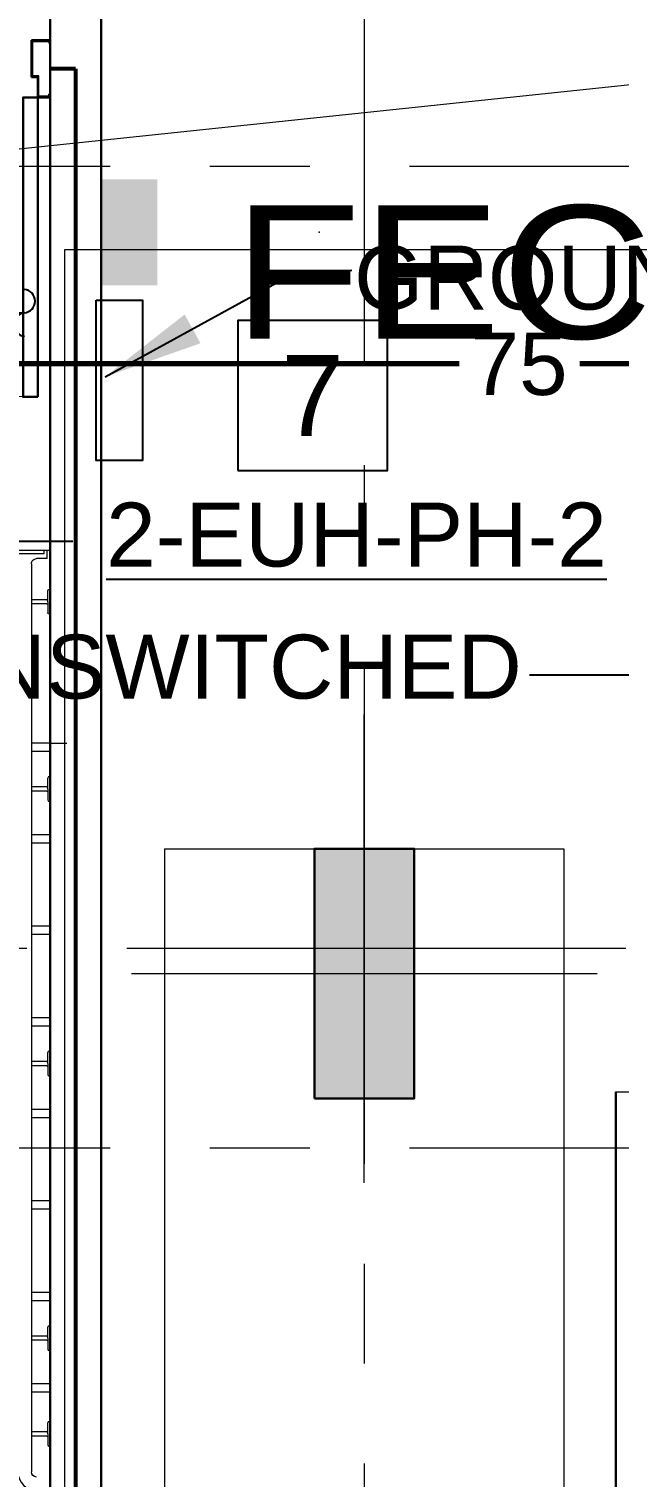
# Model space of a CAD drawing. Header units: inches. Extents: x -35176 to 0, y -3216 to 2257.
# Drawn here: x -22010.3 to -21939.4, y 863.6 to 1037.6 of the extents above; entities that cross this region are included whole.
import ezdxf
from ezdxf import colors
from ezdxf.entities.mleader import LeaderData, LeaderLine
from ezdxf.enums import TextEntityAlignment as Align
from ezdxf.math import Vec2, Vec3

# ---------------------------------------------------------------- set-up
doc = ezdxf.new("R2010")
doc.units = ezdxf.units.IN
doc.header["$LTSCALE"] = 48
doc.header["$MEASUREMENT"] = 0
doc.linetypes.add('A114$0$CENTER', pattern=[2, 1.25, -0.25, 0.25, -0.25])
doc.linetypes.add('HIDDEN', pattern=[0.375, 0.25, -0.125])
for name, color, linetype in [('A114$0$A-ANNO-PATT-13-14', 8, 'Continuous'), ('A114$0$A-ANNO-TEXT', 8, 'Continuous'), ('A114$0$A-AREA-IDEN', 8, 'Continuous'), ('A114$0$A-COLS-COLS13-14', 8, 'Continuous'), ('A114$0$A-DOOR', 8, 'Continuous'), ('A114$0$A-DOOR-FRAM', 8, 'Continuous'), ('A114$0$A-EQPM-FEC', 8, 'Continuous'), ('A114$0$A-FLOR-HRAL', 8, 'Continuous'), ('A114$0$A-FLOR-SLAB', 8, 'Continuous'), ('A114$0$A-FLOR-STRS', 8, 'Continuous'), ('A114$0$A-GRID-COLS', 8, 'Continuous'), ('A114$0$A-GRID-GRDP0-15', 8, 'Continuous'), ('A114$0$A-WALL-FIRE', 8, 'Continuous'), ('A114$0$A-WALL-FULL-EXTR', 8, 'Continuous'), ('A114$0$A-WALL-FULL-INTR', 8, 'Continuous'), ('A114$0$Level 20', 8, 'Continuous'), ('A114$0$S-STRUCT-ABOVE', 8, 'Continuous'), ('E-Anno-Keyn', 72, 'Continuous'), ('E-FIRE', 234, 'Continuous'), ('E-Powr-Devc', 233, 'Continuous'), ('E-TEXT', 6, 'Continuous'), ('E-TEXT @ 96', 6, 'Continuous'), ('G-Anno', 6, 'Continuous'), ('M-HVAC-text', 6, 'Continuous'), ('XREF', 7, 'Continuous')]:
    doc.layers.add(name, color=color, linetype=linetype)
doc.layers.add('E-Fire-Covr', color=240, linetype='Continuous', lineweight=70, plot=False)
doc.styles.add('A114$0$Arial', font='arial.ttf', dxfattribs={"height": 0.07683851047904193})
doc.styles.add('M08', font='arial.ttf', dxfattribs={"height": 7.68})
doc.styles.add('MAMEP ANNO', font='arial.ttf', dxfattribs={"height": 0.1015625})
doc.styles.get("Standard").update_dxf_attribs({"font": 'simplex.shx'})
doc.dimstyles.new('STANDARD$7', dxfattribs={"dimtxt": 0.18, "dimasz": 0.125, "dimexe": 0.18, "dimexo": 0.06, "dimgap": 0.09, "dimtad": 0, "dimtih": 1, "dimtoh": 1, "dimdec": 4, "dimzin": 0, "dimdsep": 46, "dimtxsty": 'Standard', "dimcen": 0.09, "dimadec": 0, "dimazin": 0, "dimtfac": 1, "dimtdec": 4, "dimtofl": 0, "dimtmove": 0, "dimatfit": 3, "dimfxl": 1, "dimtolj": 1, "dimtzin": 0, "dimarcsym": 0})

# ---------------------------------------------------------------- blocks, each defined once
blk = doc.blocks.new('A114')
at = {"layer": 'A114$0$A-ANNO-PATT-13-14', "lineweight": 30}
blk.add_solid([(-21976.01112089978, 909.1074164492527), (-21964.01113886245, 909.1074164492527), (-21976.01112089978, 939.1074164492527), (-21964.01113886245, 939.1074164492527)], dxfattribs=at)
at = {"layer": 'A114$0$A-AREA-IDEN', "lineweight": 0, "flags": 128}
blk.add_lwpolyline([(-21891.71311471519, 1032.711640868775), (-21920.87554488549, 1032.711640868775), (-22078.21611211893, 1016.191365152044)], dxfattribs=at)
at = {"layer": 'A114$0$A-COLS-COLS13-14', "lineweight": 0}
for p, q in [((-21970.01243008369, 898.9703669230511), (-21970.01243008369, 955.2444659754544)), ((-21998.01243008369, 924.1097054296403), (-21942.01243008369, 924.1097054296403))]:
    blk.add_line(p, q, dxfattribs=at)
at = {"layer": 'A114$0$A-COLS-COLS13-14', "lineweight": 30}
blk.add_3dface([(-21976.01372130493, 909.1074164492527), (-21964.01113886245, 909.1074164492527), (-21964.01113886245, 939.1119944100295), (-21976.01372130493, 939.1119944100295)], dxfattribs=at)
at = {"layer": 'A114$0$A-DOOR', "lineweight": 0}
blk.add_arc((-22009.27421915032, 1029.419844512981), 35.99999999999905, 180, 270, dxfattribs=at)
at = {"layer": 'A114$0$A-DOOR', "lineweight": 30}
blk.add_3dface([(-22009.27421917229, 993.4198445097475), (-22011.02421917229, 993.4198445097475), (-22011.02421917229, 1029.419844509747), (-22009.27421917229, 1029.419844509747)], dxfattribs=at)
at = {"layer": 'A114$0$A-DOOR-FRAM', "lineweight": 30}
for p, q in [((-22010.02509839675, 1036.294665030684), (-22007.77362201879, 1036.294665030684)), ((-22010.02509839675, 1031.841909533278), (-22010.02509839675, 1036.294665030684)), ((-22007.77362201879, 1036.294665030684), (-22007.77362201879, 1035.919665030684)), ((-22009.27460627076, 1031.841909533278), (-22010.02509839675, 1031.841909533278)), ((-22009.27460627076, 1029.41966543879), (-22009.27460627076, 1031.841909533278)), ((-22007.77362201879, 1029.41966543879), (-22009.27460627076, 1029.41966543879)), ((-22007.77362201879, 1029.41966543879), (-22007.77362201879, 1029.79466543879))]:
    blk.add_line(p, q, dxfattribs=at)
at = {"layer": 'A114$0$A-DOOR-FRAM', "lineweight": 13}
for p, q in [((-22009.87499997155, 1031.992007958475), (-22009.87499997155, 1036.144566605488)), ((-22009.87499997155, 1036.144566605488), (-22007.92372044399, 1036.144566605488)), ((-22007.92372044399, 1036.144566605488), (-22007.92372044399, 1035.919665030684)), ((-22007.92372044399, 1035.919665030684), (-22007.77362201879, 1035.919665030684)), ((-22009.12450784556, 1031.992007958475), (-22009.87499997155, 1031.992007958475)), ((-22009.12450784556, 1029.569763863987), (-22009.12450784556, 1031.992007958475)), ((-22007.92372044399, 1029.569763863987), (-22009.12450784556, 1029.569763863987)), ((-22007.77362201879, 1029.79466543879), (-22007.92372044399, 1029.79466543879)), ((-22007.92372044399, 1029.569763863987), (-22007.92372044399, 1029.79466543879))]:
    blk.add_line(p, q, dxfattribs=at)
at = {"layer": 'A114$0$A-EQPM-FEC', "lineweight": 13, "extrusion": (0, 0, -1)}
blk.add_solid([(22001.64862201909, 1006.835665739482, -352.9729221897368), (22001.64862201909, 1019.585665739482, -352.9729221897368), (21994.89862201909, 1006.835665739482, -352.9729221897368), (21994.89862201909, 1019.585665739482, -352.9729221897368)], dxfattribs=at)
at = {"layer": 'A114$0$A-FLOR-HRAL', "lineweight": 13}
for p, q in [((-22008.14848220138, 973.9823328427821), (-22008.14848353719, 974.982173589416)), ((-22010.02504941193, 973.3573329471208), (-22010.02328626072, 864.2314385270129)), ((-22008.14848220138, 973.9823328427821), (-22009.39864050132, 973.9823329247217))]:
    blk.add_line(p, q, dxfattribs=at)
at = {"layer": 'A114$0$A-FLOR-HRAL', "lineweight": 0}
for p, q in [((-22008.05574719029, 968.8006198086471), (-22008.05574719029, 970.1107244360701)), ((-22007.81219200262, 970.2982244360701), (-22007.86824719029, 970.2982244360701)), ((-22007.81219200262, 967.2914407060886), (-22007.81219200262, 970.2982244360701)), ((-22008.18074719029, 969.0506198086471), (-22010.02438423944, 969.0506198086471)), ((-22008.18074719029, 968.5506198086471), (-22010.02438023677, 968.5506198086471)), ((-22008.05574719029, 968.8006198086471), (-22008.05574719029, 967.4789407060886)), ((-22007.81219200262, 967.2914407060886), (-22007.86824719029, 967.2914407060886)), ((-22008.05574719029, 946.2891222793002), (-22008.05574719029, 947.6108013818587)), ((-22007.81219200262, 947.7983013818587), (-22007.86824719029, 947.7983013818587)), ((-22007.81219200262, 947.7983013818587), (-22007.81219200262, 944.7915176518771)), ((-22008.18074719029, 946.0391222793002), (-22010.02438423944, 946.0391222793002)), ((-22008.18074719029, 946.5391222793002), (-22010.02438023677, 946.5391222793002)), ((-22008.05574719029, 946.2891222793002), (-22008.05574719029, 944.9790176518771)), ((-22007.81219200262, 944.7915176518771), (-22007.86824719029, 944.7915176518771)), ((-22008.0557460939, 913.289347486226), (-22008.0557460939, 914.6110265887845)), ((-22007.81219090622, 914.7985265887845), (-22007.8682460939, 914.7985265887845)), ((-22007.81219090622, 914.7985265887845), (-22007.81219090622, 911.791742858803)), ((-22008.1807460939, 913.039347486226), (-22010.02438314305, 913.039347486226)), ((-22008.1807460939, 913.539347486226), (-22010.02437914037, 913.539347486226)), ((-22008.0557460939, 913.289347486226), (-22008.0557460939, 911.979242858803)), ((-22007.81219090622, 911.791742858803), (-22007.8682460939, 911.791742858803)), ((-22008.05574719029, 880.2888861415821), (-22008.05574719029, 881.6105652441406)), ((-22007.81219200262, 881.7980652441406), (-22007.86824719029, 881.7980652441406)), ((-22007.81219200262, 881.7980652441406), (-22007.81219200262, 878.7912815141591)), ((-22008.18074719029, 880.0388861415821), (-22010.02438423944, 880.0388861415821)), ((-22008.18074719029, 880.5388861415821), (-22010.02438023677, 880.5388861415821)), ((-22008.05574719029, 880.2888861415821), (-22008.05574719029, 878.9787815141591)), ((-22007.81219200262, 878.7912815141591), (-22007.86824719029, 878.7912815141591)), ((-22007.81219200262, 870.297330272542), (-22007.86824719029, 870.297330272542)), ((-22007.81219200262, 870.297330272542), (-22007.81219200262, 867.2905465425605)), ((-22008.18074719029, 868.5381511699835), (-22010.02438423944, 868.5381511699835)), ((-22008.18074719029, 869.0381511699835), (-22010.02438023677, 869.0381511699835)), ((-22008.05574719029, 868.7881511699835), (-22008.05574719029, 870.109830272542)), ((-22008.05574719029, 868.7881511699835), (-22008.05574719029, 867.4780465425605)), ((-22007.81219200262, 867.2905465425605), (-22007.86824719029, 867.2905465425605))]:
    blk.add_line(p, q, dxfattribs=at)
at = {"layer": 'A114$0$A-FLOR-HRAL', "lineweight": 13, "extrusion": (0, 0, -1)}
for centre, radius, start, end in [((22009.39864052113, 973.3573329334007), 0.62499999999998, 3.344548339115382e-06, 90.0000040263827), ((22009.39828626332, 864.2314385215129), 0.6249999999999996, 270.0000034419011, 3.309654261094995e-06)]:
    blk.add_arc(centre, radius, start, end, dxfattribs=at)
at = {"layer": 'A114$0$A-FLOR-HRAL', "lineweight": 0, "extrusion": (0, 0, -1)}
for centre, radius, start, end in [((22007.86824718761, 970.1107244351616), 0.1875, 0, 90), ((22008.1807471946, 968.42561980774), 0.1250000000000005, 90, 180), ((22007.86824718761, 967.4789407051796), 0.1875000000000004, 270, 0), ((22008.1807471946, 945.9141222802072), 0.1250000000000005, 90, 180), ((22008.1807460982, 912.914347487133), 0.1250000000000005, 90, 180), ((22008.1807471946, 879.9138861424891), 0.1250000000000005, 90, 180), ((22008.1807471946, 868.4131511708905), 0.1250000000000005, 90, 180)]:
    blk.add_arc(centre, radius, start, end, dxfattribs=at)
at = {"layer": 'A114$0$A-FLOR-HRAL', "lineweight": 0}
for centre, radius, start, end in [((-22008.1807471946, 969.17561980774), 0.1250000000000005, 270, 0), ((-22007.86824718761, 947.6108013827675), 0.1875000000000004, 90, 180), ((-22008.1807471946, 946.6641222802072), 0.1250000000000005, 270, 0), ((-22007.86824718761, 944.9790176527856), 0.1875, 180, 270), ((-22007.86824609121, 914.6110265896933), 0.1875000000000004, 90, 180), ((-22008.1807460982, 913.664347487133), 0.1250000000000005, 270, 0), ((-22007.86824609121, 911.9792428597115), 0.1875, 180, 270), ((-22008.1807471946, 880.6638861424891), 0.1250000000000005, 270, 0), ((-22007.86824718761, 881.6105652450494), 0.1875000000000004, 90, 180), ((-22007.86824718761, 878.9787815150676), 0.1875, 180, 270), ((-22007.86824718761, 870.1098302734508), 0.1875000000000004, 90, 180), ((-22008.1807471946, 869.1631511708905), 0.1250000000000005, 270, 0), ((-22007.86824718761, 867.478046543469), 0.1875, 180, 270)]:
    blk.add_arc(centre, radius, start, end, dxfattribs=at)
at = {"layer": 'A114$0$A-FLOR-HRAL', "lineweight": 13}
blk.add_arc((-22009.39828626181, 864.2314385064944), 2.25, 179.9999966901144, 269.9999963285548, dxfattribs=at)
at = {"layer": 'A114$0$A-FLOR-SLAB', "lineweight": 0}
blk.add_line((-22007.77353073867, 951.7949868095808), (-22005.77368051644, 951.7949868095808), dxfattribs=at)
at = {"layer": 'A114$0$A-FLOR-STRS', "lineweight": 0}
for p, q in [((-22007.75327352911, 974.982173589416), (-22078.96115839109, 974.982173589416)), ((-22007.77375865126, 950.7949873802983), (-22010.02365270757, 950.7949873352428)), ((-22007.773758441, 939.7948328052512), (-22010.0236524973, 939.7948327601921)), ((-22007.77375821571, 928.7946782752597), (-22010.02365227203, 928.7946782302006)), ((-22007.77375799042, 917.7945236851906), (-22010.02365204674, 917.794523640135)), ((-22007.77375733959, 906.7943690951214), (-22010.02365139591, 906.7943690500659)), ((-22007.77375733959, 895.7943690951214), (-22010.02365139591, 895.7943690500659)), ((-22007.77375733959, 884.7943690951214), (-22010.02365139591, 884.7943690500659)), ((-22007.77338483009, 873.7940883635841), (-22010.0232788864, 873.7940883185249))]:
    blk.add_line(p, q, dxfattribs=at)
at = {"layer": 'A114$0$A-FLOR-STRS', "lineweight": 13}
for p, q in [((-22007.77353073867, 951.7949868095808), (-22010.02365188153, 951.7949869447509)), ((-22007.77354575762, 940.7948322195117), (-22010.02365254236, 940.7948323546817)), ((-22007.77356077656, 929.794677644461), (-22010.02365315815, 929.7946778246902)), ((-22007.77357579553, 918.7945230844325), (-22010.02365380396, 918.7945232196026)), ((-22007.77359212108, 907.7943685244039), (-22010.02365574136, 907.794368659574)), ((-22007.77360647923, 907.7942139793903), (-22010.02365572639, 907.7942141145604)), ((-22007.77359212108, 896.7943685244039), (-22010.02365574136, 896.794368659574)), ((-22007.77360647923, 896.7942139793903), (-22010.02365572639, 896.7942141145604)), ((-22007.77359212108, 885.7943685244039), (-22010.02365574136, 885.794368659574)), ((-22007.77360647923, 885.7942139793903), (-22010.02365572639, 885.7942141145604)), ((-22007.77327881131, 874.7940929443638), (-22010.02328489399, 874.7940930795339))]:
    blk.add_line(p, q, dxfattribs=at)
at = {"layer": 'A114$0$A-GRID-COLS', "lineweight": 0}
blk.add_line((-21985.43514041396, 924.1097054296423), (-21955.30587083777, 924.1097054296423), dxfattribs=at)
at = {"layer": 'A114$0$A-GRID-GRDP0-15', "linetype": 'A114$0$CENTER', "lineweight": 0}
for p, q in [((-21970.01358744508, 2113.236184367351), (-21970.01358744508, 382.2089955368488)), ((-23884.56308005413, 1021.16966543879), (-20452.75765742801, 1021.16966543879)), ((-24110.5720660874, 927.1574136608536), (-20437.53836367614, 927.1574136608536)), ((-23884.56308005413, 903.1574136608535), (-20364.93221050551, 903.1574136608535))]:
    blk.add_line(p, q, dxfattribs=at)
at = {"layer": 'A114$0$A-WALL-FIRE', "lineweight": 53}
for q in [(-22007.77362201868, 1032.851994797804), (-22004.71112201868, 829.0337268862842)]:
    blk.add_line((-22004.71112201868, 1032.851994797804), q, dxfattribs=at)
at = {"layer": 'A114$0$A-WALL-FULL-EXTR', "lineweight": 13}
blk.add_line((-21939.76102063117, 909.9128006773103), (-21834.27362201433, 909.9128006773103), dxfattribs=at)
at = {"layer": 'A114$0$A-WALL-FULL-INTR', "lineweight": 30}
for p, q in [((-22007.77362201851, 1045.491423024994), (-22007.77362202237, 830.7940883848082)), ((-22001.64862201851, 1045.491424606833), (-22001.64862202236, 830.8475313779766)), ((-21939.76080630547, 774.4103122660948), (-21939.76102063117, 909.9128006773103))]:
    blk.add_line(p, q, dxfattribs=at)
at = {"layer": 'A114$0$A-WALL-FULL-INTR', "lineweight": 0}
blk.add_point((-21975.41846191644, 1013.219808533322), dxfattribs=at)
at = {"layer": 'A114$0$Level 20', "lineweight": 0}
blk.add_3dface([(-22008.5032728009, 974.9821766472121), (-22015.0032728009, 974.9821766472121), (-22015.0032728009, 974.6071766472121), (-22008.5032728009, 974.6071766472121)], dxfattribs=at)
at = {"layer": 'A114$0$S-STRUCT-ABOVE', "lineweight": 13}
for p, q in [((-21994.01358744508, 939.1074164492524), (-21994.01358744508, 457.1649308843549)), ((-21994.01358744507, 939.1074164492524), (-21946.01358744507, 939.1074164492526)), ((-21946.01358744508, 939.1074164492526), (-21946.01358744508, 437.1298825520042))]:
    blk.add_line(p, q, dxfattribs=at)
at = {"layer": 'A114$0$S-STRUCT-ABOVE', "lineweight": 13, "flags": 128}
blk.add_lwpolyline([(-21994.01358744508, 843.1574136608534), (-22006.01358744508, 843.1574136608534), (-22006.01358744508, 1011.157413660853), (-21934.01358744508, 1011.157413660853), (-21934.01358744508, 843.1574136608534), (-21946.01358744508, 843.1574136608534)], dxfattribs=at)
at = {"layer": 'A114$0$A-ANNO-TEXT', "lineweight": 13, "style": 'A114$0$Arial', "width": 1.128125138794924}
blk.add_text('FEC', height=15.99999803149606, dxfattribs=at).set_placement((-21985.78800616066, 1016.427036209972, 0.2065939808426474), align=Align.TOP_LEFT)
blk = doc.blocks.new('A$C14B17B09')
at = {"layer": 'E-FIRE'}
blk.add_line((0.2607396914150915, 0.1221527475523452), (0.2607396914150915, 0.186459281754292), dxfattribs=at)
at = {"layer": 'E-FIRE', "linetype": 'HIDDEN'}
for p, q in [((0.1996095235058561, 0.06113016240600899), (0.02714534712914407, 0.06113016240600899)), ((0.3217622765614276, 0.06102257964311164), (0.5025553881744305, 0.06102257964311164))]:
    blk.add_line(p, q, dxfattribs=at)
at = {"layer": 'E-FIRE'}
blk.add_lwpolyline([(0.1996095235058561, 0.06113016240600899), (0.2606321086521923, -5.503228095449231e-09), (0.3217622765614276, 0.06102257964311164), (0.2607396914150915, 0.1221527475523452)], close=True, dxfattribs=at)
blk.add_circle((0.2607396914150915, 0.247990565295293), 0.06153128354100018, dxfattribs=at)
for centre, start, end in [((0.02423982375101907, 0.0910402366548908), 275.5484156409264, 84.45158435907376), ((0.4996498647963055, 0.0909326538919899), 275.5484156409264, 84.45158435907376), ((0.03005087050726907, 0.03122008815712718), 95.54841564092624, 264.4515843590738), ((0.5054609115525555, 0.03111250539422983), 95.54841564092624, 264.4515843590738)]:
    blk.add_arc(centre, 0.03005086700370572, start, end, dxfattribs=at)
blk = doc.blocks.new('*U283')
at = {"layer": 'E-Fire-Covr'}
blk.add_lwpolyline([(-7.213754334526755, 540.0000000000061), (-270.0000000000031, 540.0000000000061), (-270.0000000000031, 0), (270.0000000000031, 0), (270.0000000000031, 540.0000000000061), (7.289997370793913, 540.0000000000061)], dxfattribs=at)
at = {"layer": 'E-Fire-Covr', "style": 'MAMEP ANNO'}
blk.add_text('75', height=7.5, dxfattribs=at).set_placement((0, 540.0000000000061), align=Align.MIDDLE_CENTER)
blk = doc.blocks.new('Symbol-KeyNote-Anno')
at = {"color": 0, "linetype": 'Continuous'}
blk.add_lwpolyline([(-0.09375, -0.09375), (0.09375, -0.09375), (0.09375, 0.09375), (-0.09375, 0.09375)], close=True, dxfattribs=at)
at = {"color": 0, "linetype": 'ByBlock', "style": 'MAMEP ANNO'}
blk.add_attdef('ID', text='', height=0.1015625, dxfattribs=at).set_placement((1.70422039920408e-17, -1.373322751814972e-17), align=Align.MIDDLE_CENTER)
blk = doc.blocks.new('MLD-KeyNote')
at = {"color": 0, "linetype": 'Continuous', "transparency": 16777216}
blk.add_lwpolyline([(-0.09374999999999836, -0.09374999999999824), (0.09375000000000164, -0.09374999999999824), (0.09375000000000164, 0.09375000000000176), (-0.09374999999999836, 0.09375000000000176)], close=True, dxfattribs=at)
at = {"color": 0, "linetype": 'ByBlock', "transparency": 16777216, "style": 'MAMEP ANNO'}
blk.add_attdef('ID', text='', height=0.1015625, dxfattribs=at).set_placement((1.636051583235917e-15, 1.757853122323165e-15), align=Align.MIDDLE_CENTER)

msp = doc.modelspace()

# ---------------------------------------------------------------- linework, layer by layer
at = {"layer": 'E-Powr-Devc'}
msp.add_lwpolyline([(-22002.22394971901, 1005.065922253121), (-21996.66565325925, 1005.065922253121), (-21996.66565325925, 985.7658171054591), (-22002.22394971901, 985.7658171054591)], close=True, dxfattribs=at)
at = {"layer": 'G-Anno'}
msp.add_line((-21919.80548071619, 959.9981074239904), (-21950.15181928922, 959.9981074239904), dxfattribs=at)

# ---------------------------------------------------------------- block references
at = {"layer": 'E-FIRE', "xscale": 47.12588122427778, "yscale": 47.12588122427778, "zscale": 47.12588122427778}
msp.add_blockref('A$C14B17B09', (-22034.55091248787, 1000.644541819135), dxfattribs=at)
at = {"layer": 'E-FIRE'}
msp.add_blockref('*U283', (-21951.4025438824, 457.4034805832325), dxfattribs=at)
at = {"layer": 'E-TEXT @ 96', "xscale": 96, "yscale": 96, "zscale": 96}
msp.add_blockref('Symbol-KeyNote-Anno', (-21976.22885284479, 993.588585773814), dxfattribs=at).add_auto_attribs({'ID': '7'})
at = {"layer": 'XREF'}
msp.add_blockref('A114', (0, 0), dxfattribs=at)

# ---------------------------------------------------------------- texts
at = {"layer": 'E-TEXT', "style": 'M08'}
msp.add_text('UNSWITCHED', height=7.68, dxfattribs=at).set_placement((-22023.78103250828, 957.1649573821901))
at = {"layer": 'M-HVAC-text', "insert": (-21895.54353531004, 1011.598670710239), "char_height": 7.68, "attachment_point": 3, "style": 'M08'}
msp.add_mtext('GROUND  BAR ', dxfattribs=at)

# ---------------------------------------------------------------- leaders
at = {"layer": 'E-Anno-Keyn'}
ml = msp.add_multileader_block('Standard', dxfattribs=at)
ml.set_content('MLD-KeyNote', color=256, scale=96)
ml.set_attribute('ID', '1', width=0)
ml.set_leader_properties(color=256, linetype='Continuous')
ml.build(insert=Vec2(0, 0))
ml.multileader.update_dxf_attribs({"has_dogleg": 0, "text_left_attachment_type": 2, "text_right_attachment_type": 2, "dogleg_length": 3.84375, "arrow_head_size": 12, "scale": 96})
ctx = ml.context
ctx.base_point, ctx.scale, ctx.char_height, ctx.arrow_head_size, ctx.landing_gap_size, ctx.plane_origin = Vec3(-22834.23950692588, 1024.128239358164), 96, 737.28, 12, 384, Vec3(-22922.47752911609, 966.8942884902317)
ctx.left_attachment, ctx.right_attachment = 2, 2
notes = []
notes.append((ctx, [(0, (0, 0, 0), (0, 0), (1, 0), 1, [])]))
ctx.block.insert = Vec3(-22825.23950692588, 1024.128239358164)
at = {"layer": 'M-HVAC-text'}
msp.add_leader([(-22001.18048322728, 995.8322541988473), (-21978.09329509903, 1008.483969894103), (-21971.51987126905, 1008.644111342954)], dimstyle='STANDARD$7', override={"dimscale": 96, "dimgap": 0.09, "dimtad": 0}, dxfattribs=at)
ml = msp.add_multileader_mtext('Standard', dxfattribs=at)
ml.set_content('{\\L2-EUH-PH-2}', color=256, style='M08')
ml.set_leader_properties(color=256)
ml.build(insert=Vec2(0, 0))
ml.multileader.update_dxf_attribs({"has_dogleg": 0, "text_left_attachment_type": 2, "text_right_attachment_type": 2, "dogleg_length": 3.84375, "arrow_head_size": 7.6875})
ctx = ml.context
ctx.base_point, ctx.char_height, ctx.arrow_head_size, ctx.landing_gap_size, ctx.plane_origin = Vec3(-22005.04203583369, 976.0915256504959), 7.68, 7.6875, 4, Vec3(-22006.17463283774, 954.0068838050283)
ctx.left_attachment, ctx.right_attachment = 2, 2
notes.append((ctx, [(0, (1, 1, 0), (-22008.88578583369, 976.0915256504959), (1, 0), 3.84375, [(0, [(-22058.96169773635, 1007.378108589437), (-22013.7844941305, 976.0915256504959)], 0, [])])]))
ctx.mtext.insert, ctx.mtext.flow_direction = Vec3(-22001.04203583369, 980.715241885148), 5
ml = msp.add_multileader_mtext('Standard', dxfattribs=at)
ml.set_content('{\\L2-EUH-PH-1}', color=256, style='M08')
ml.set_leader_properties(color=256)
ml.build(insert=Vec2(0, 0))
ml.multileader.update_dxf_attribs({"has_dogleg": 0, "text_left_attachment_type": 2, "text_right_attachment_type": 2, "dogleg_length": 3.84375, "arrow_head_size": 7.6875})
ctx = ml.context
ctx.base_point, ctx.char_height, ctx.arrow_head_size, ctx.landing_gap_size, ctx.plane_origin = Vec3(-23317.74864354179, 983.8257775765303), 7.68, 7.6875, 4, Vec3(-23320.36561364176, 949.7538420306771)
ctx.left_attachment, ctx.right_attachment, ctx.text_align_type = 2, 2, 2
notes.append((ctx, [(0, (0, 0, 0), (0, 0), (1, 0), 1, [])]))
ctx.mtext.insert, ctx.mtext.alignment, ctx.mtext.flow_direction = Vec3(-23255.82384135898, 988.4494938111824), 3, 5
for ctx, leaders in notes:
    for number, flags, end, landing, length, lines in leaders:
        leader = LeaderData()
        leader.index, (leader.has_last_leader_line, leader.has_dogleg_vector, leader.attachment_direction) = number, flags
        leader.last_leader_point, leader.dogleg_vector, leader.dogleg_length = Vec3(end), Vec3(landing), length
        for number, points, colour, breaks in lines:
            line = LeaderLine()
            line.index, line.vertices, line.color, line.breaks = number, Vec3.list(points), colors.encode_raw_color(colour), breaks
            leader.lines.append(line)
        ctx.leaders.append(leader)

doc.saveas('drawing.dxf')
